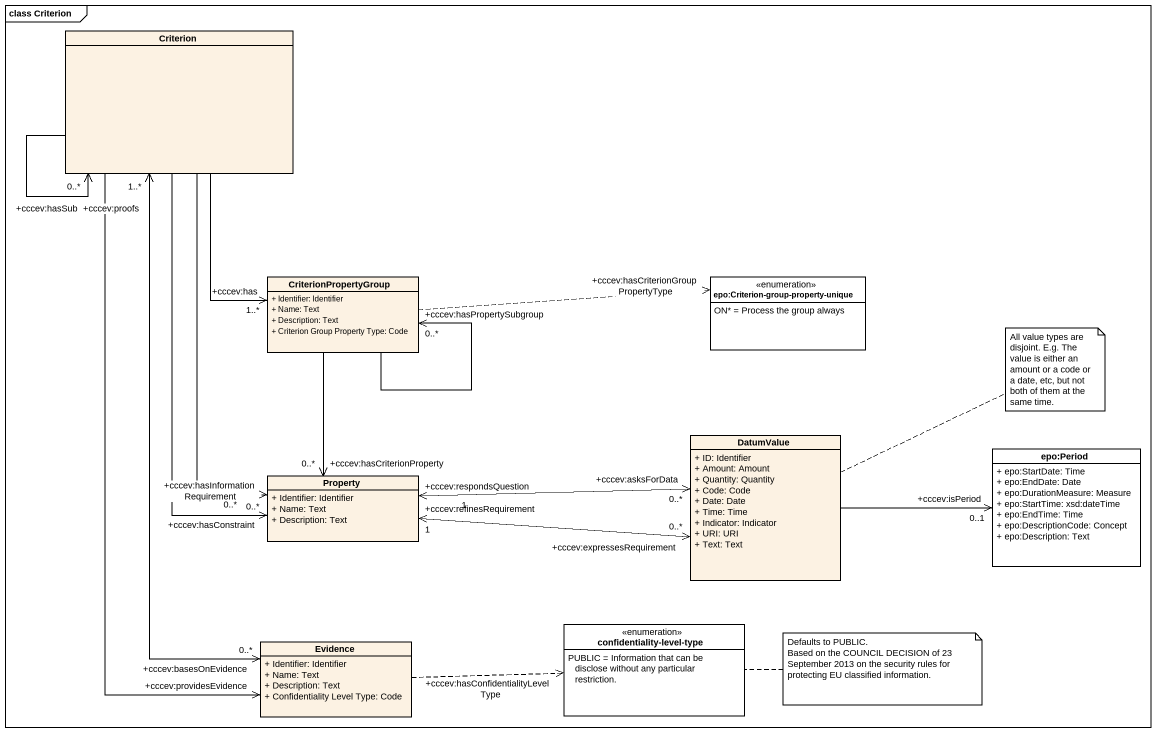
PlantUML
@startuml
mainframe class Criterion
hide circle
hide empty members
skinparam classAttributeIconSize 0
class Criterion #FCF2E3
class CriterionPropertyGroup #FCF2E3 {
  + Identifier: Identifier
  + Name: Text
  + Description: Text
  + Criterion Group Property Type: Code
}
enum "epo:Criterion-group-property-unique" as epo_Criterion_group {
  ON* = Process the group always
}
class DatumValue #FCF2E3 {
  + ID: Identifier
  + Amount: Amount
  + Quantity: Quantity
  + Code: Code
  + Date: Date
  + Time: Time
  + Indicator: Indicator
  + URI: URI
  + Text: Text
}
class Property #FCF2E3 {
  + Identifier: Identifier
  + Name: Text
  + Description: Text
}
class "epo:Period" as epo_Period {
  + epo:StartDate: Time
  + epo:EndDate: Date
  + epo:DurationMeasure: Measure
  + epo:StartTime: xsd:dateTime
  + epo:EndTime: Time
  + epo:DescriptionCode: Concept
  + epo:Description: Text
}
enum "confidentiality-level-type" as confidentiality_level_type {
  PUBLIC = Information that can be disclose without any particular restriction.
}
class Evidence #FCF2E3 {
  + Identifier: Identifier
  + Name: Text
  + Description: Text
  + Confidentiality Level Type: Code
}
Criterion --> "+cccev:hasSub\n0..*" Criterion
Criterion --> "+cccev:has\n1..*" CriterionPropertyGroup
Criterion --> "+cccev:hasConstraint\n0..*" Property
Criterion --> "+cccev:hasInformationRequirement\n0..*" Property
Criterion "+cccev:proofs\n1..*" <--> "+cccev:basesOnEvidence\n0..*" Evidence
Criterion --> "+cccev:providesEvidence" Evidence
CriterionPropertyGroup --> "+cccev:hasPropertySubgroup\n0..*" CriterionPropertyGroup
CriterionPropertyGroup .right.> "+cccev:hasCriterionGroupPropertyType" epo_Criterion_group
CriterionPropertyGroup --> "+cccev:hasCriterionProperty\n0..*" Property
DatumValue -right-> "+cccev:isPeriod\n0..1" epo_Period
Property "+cccev:refinesRequirement\n1" <-right-> "+cccev:expressesRequirement\n0..*" DatumValue
Property "+cccev:respondsQuestion\n1" <-right-> "+cccev:asksForData\n0..*" DatumValue
Evidence .right.> "+cccev:hasConfidentialityLevelType" confidentiality_level_type
note right of DatumValue : All value types are disjoint. E.g. The value is either an amount or a code or a date, etc, but not both of them at the same time.
note right of confidentiality_level_type
  Defaults to PUBLIC.
  Based on the COUNCIL DECISION of 23 September 2013 on the security rules for protecting EU classified information.
end note
@enduml
